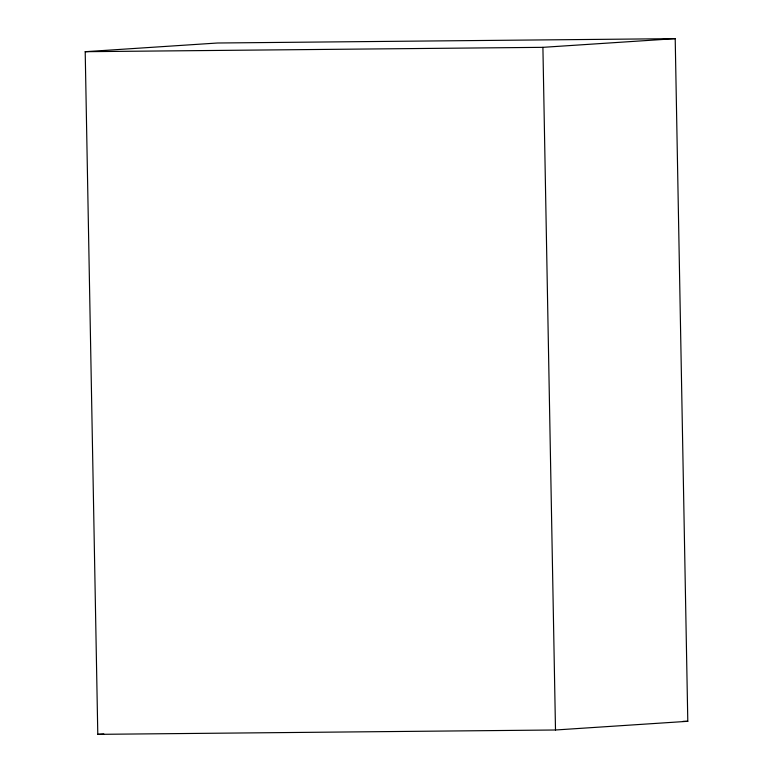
<?xml version="1.0" encoding="UTF-8"?>
<svg xmlns="http://www.w3.org/2000/svg" width="773" height="773" viewBox="0 0 773 773"><rect width="100%" height="100%" fill="white"/><g stroke="black" fill="none" stroke-linecap="round" stroke-linejoin="round"><path stroke-width="1.16" d="M85.204 51.694L217.503 43.008L675.206 38.65L687.796 721.306L555.497 729.992L97.794 734.35L85.204 51.694L542.907 47.337L675.206 38.65M97.794 734.35L103.814 733.954M682.965 721.354L687.796 721.306M542.907 47.337L555.497 729.992"/></g></svg>
